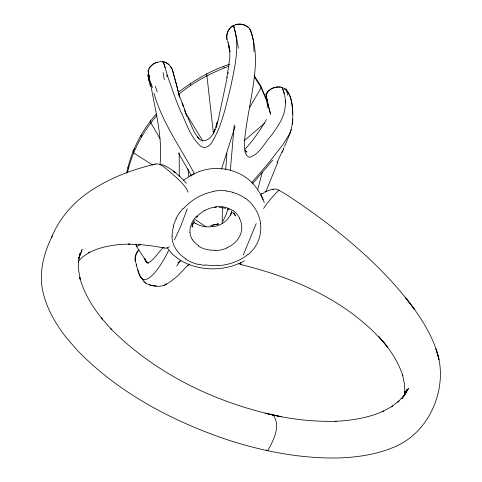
<?xml version="1.0" encoding="UTF-8"?>
<svg xmlns="http://www.w3.org/2000/svg" width="482" height="482" viewBox="0 0 482 482"><rect width="100%" height="100%" fill="white"/><g stroke="black" fill="none" stroke-linecap="round" stroke-linejoin="round"><path stroke-width="0.72" d="M222.166 223.413L222.419 207.109M179.232 176.659L179.214 152.86M253.966 51.586L253.544 42.422A126.874 54.966 -61.5 0 0 252.357 36.023L250.971 30.866L250.11 29.294A5.965 3.32 -30.5 0 0 249.007 28.643M292.526 119.084L292.176 124.645M160.06 164.073C162.922 135.81 154.535 108.613 150.185 81.054M291.929 125.38L291.514 128.772L289.845 133.381L282.874 144.678L269.022 162.464L251.622 182.75M230.33 170.435L234.24 124.85M225.745 169.429L226.902 153.119M193.981 222.654L194.18 220.425M192.511 225.281L192.131 226.847L192.957 223.425L192.282 227.13L192.077 224.54M292.58 124.477C292.791 113.656 294.321 95.34 283.802 88.146M404.091 396.24L404.856 391.378L404.85 392.902L404.494 384.021L402.518 374.713L402.813 375.864C398.126 361.036 389.131 348.046 378.768 336.611L387.516 346.968C350.98 302.365 295.562 277.945 240.699 264.516L240.379 264.034L240.723 262.256M127.495 172.604C132.189 151.487 142.714 131.851 156.879 115.535M227.54 73.644L229.763 57.942L229.775 52.592L229.01 47.212M226.727 77.855L227.606 73.276M227.95 73.722L228.203 72.445M226.956 78.578L227.245 77.168M126.73 173.068C130.959 151.282 141.636 130.736 156.174 114.083M226.823 79.223L217.412 123.802M266.076 94.08L266.576 97.533M148.179 70.456L148.36 72.764M79.03 257.623L79.982 253.484L78.421 262.274L78.476 260.304L78.524 269.607L80.211 279.277L79.771 277.584C83.868 292.96 92.369 306.697 102.232 319.024L101.304 317.939L111.535 329.525L110.649 328.549C156.566 374.888 218.195 403.952 281.687 416.791L265.16 413.213C288.308 418.991 312.246 421.889 336.117 421.304L335.062 421.328C351.661 420.557 368.368 417.888 383.63 411.062L382.34 411.736L392.716 406.061L391.378 406.796L399.012 400.976L397.825 402.151L403.958 395.559L402.006 398.59L408.567 388.215L405.446 393.854M291.08 129.586L289.863 133.797M257.677 189.571L262.335 172.273M216.316 127.802L217.057 125.169M148.221 70.282L148.203 72.035L149.547 77.548M227.992 208.736L226.269 214.267L222.913 221.292M217.496 121.838L216.195 126.236L217.659 121.337L214.858 129.73L213.231 133.237L215.093 129.284C213.436 136.677 203.494 146.022 197.512 137.021L199.18 138.786M235.126 126.362L221.485 169.218M187.299 208.712L180.593 226.558L174.442 239.916M192.595 224.925L193.27 223.015M289.64 134.394L284.561 146.365M405.26 393.716L406.712 389.824L404.476 395.686M404.928 394.565L406.712 389.824M78.813 258.286L82.133 249.513L78.741 258.521M243.332 254.845L256.195 223.642M265.703 192.059L277.897 162.012M168.537 250.441C165.187 258.798 143.124 297.34 137.9 269.812M51.478 237.783C59.425 217.569 74.728 200.807 93.002 189.324C111.975 177.135 133.387 169.272 155.258 164.109M52.502 235.517C44.26 251.972 39.012 270.727 42.404 289.176C45.88 307.281 55.279 323.579 66.552 337.936L77.976 351.029C119.138 393.167 172.64 421.364 228.052 439.988C264.148 451.628 301.979 458.912 340.027 457.9L341.081 457.87C360.277 456.96 379.659 453.905 397.192 445.687C431.733 429.691 449.248 384.19 435.957 348.841L438.963 359.494C433.722 336.177 420.021 315.951 405.404 297.478L414.767 309.799C389.721 275.306 357.662 246.585 323.922 220.822C308.872 209.899 293.839 198.753 277.716 189.48C276.132 189.01 274.469 188.866 272.872 189.36L273.541 189.251L270.462 189.757L264.009 192.366M276.999 162.621L282.482 150.806M282.199 152.378L283.681 149.137M283.085 149.528L283.982 147.606M266.407 119.596C260.358 130.026 253.369 140.063 245.26 148.992M148.926 68.661L149.462 67.763M249.507 107.793L261.136 87.7L260.509 85.404L254.207 75.692M148.974 68.589L149.775 67.323M263.588 208.525L267.203 203.229L273.089 196.216L278.108 190.944L279.217 190.233L279.584 190.535A10.327 1.356 -63.4 0 1 279.596 190.758M180.864 260.051L176.713 266.058M266.877 92.725C269.866 88.586 275.288 86.465 280.313 87.037M138.473 250.164C135.611 253.279 134.43 257.737 135.279 261.859M138.714 250.218C135.858 253.327 134.695 257.792 135.526 261.913M149.715 67.468L152.005 65.028L151.27 65.685M267.173 92.291C270.402 88.369 275.831 86.338 280.849 87.128M272.71 160.151L252.538 183.732M133.273 152.155L133.098 150.673L134.508 148.944M150.053 67.04L153.324 64.022M196.295 217.894L197.783 216.177M163.555 247.567C160.175 249.001 147.371 271.023 145.04 259.195M162.289 61.913L162.283 61.925A6.579 1.777 -82.9 0 1 162.374 61.823L162.41 61.798A5.88 1.579 -82.7 0 1 163.29 61.865L165.187 67.733M188.203 264.859L177.84 275.746L170.074 281.97M183.485 208.555C191.348 199.879 201.994 193.631 213.55 191.529M187.872 265.66L189.396 264.13M78.464 261.063L82.693 256.882L89.917 252.068L88.543 252.869C101.208 246.296 115.614 244.29 129.724 244.097L128.29 244.145L141.178 244.681L153.999 246.175L165.585 248.194L166.85 248.103L169.363 246.79M233.475 26.269L233.487 25.691A5.965 0.741 64.3 0 1 233.884 25.462M141.913 135.008L140.822 135.978L141.112 137.039M244.163 140.786L264.618 123.241M178.226 94.834C193.071 82.187 210.773 72.975 228.95 66.179M247.688 254.574C239.319 261.419 228.613 264.931 217.924 265.751M152.366 64.696L153.794 63.714M177.75 262.901L180.919 260.509M234.053 25.793L234.481 25.648M183.407 180.346L189.92 176.014L194.36 173.719L189.92 176.014M241.506 264.04L240.699 264.516M178.25 92.285C194.065 80.446 210.965 70.137 229.908 64.166M232.571 25.871C227.986 28.643 225.823 34.445 226.877 39.614M232.818 25.926C228.245 28.703 226.046 34.499 227.118 39.669M153.746 63.726L154.282 63.425M261.045 194.168L263.859 192.969M244.368 260.87C225.01 271.577 199.91 271.535 180.684 260.551M154.234 63.437L156.325 62.461M168.26 282.97L169.441 282.374M140.738 244.543L136.671 246.489L135.797 244.452M155.252 62.907L160.934 61.497M194.469 173.671C215.448 163.024 243.41 169.019 256.918 188.607M210.266 225.895L216.044 224.371M164.332 285.151L166.459 284.356C161.139 286.904 154.758 287.109 149.402 284.543M166.031 283.85L167.67 283.265M156.861 62.268L157.397 62.094M235.083 24.721L237.475 24.293M235.59 24.696L236.385 24.492M213.966 224.72L212.405 225.136M215.882 224.455L218.641 223.979M215.309 224.522L214.671 224.636L218.015 224.058L217.406 224.142M236.68 24.323L239.699 24.154M214.291 207.495L216.641 207.242M217.78 224.07L218.334 224.016M237.777 24.172L240.253 24.172M156.536 285.736C151.511 286.26 146.215 284.452 142.859 280.596M161.169 61.503L161.47 61.491M218.985 207.2L225.751 208.326M240.012 24.118L240.813 24.214M240.566 24.16L241.91 24.359M241.121 24.227L242.452 24.468M242.211 24.413L242.988 24.594M242.741 24.54L243.512 24.745M163.958 61.798L166.362 62.732L168.965 64.522L172.231 69.209L176.924 86.266L179.449 97.4M160.651 164.115C170.917 167.537 179.19 175.388 186.377 183.202M243.271 24.69L244.031 24.913M164.464 61.937L168.965 64.54M243.784 24.859L246.615 26.058M162.988 247.459L164.29 247.959M244.284 25.046L245.633 25.57M244.778 25.251L248.899 27.781M227.45 208.953L229.39 209.911M284.025 88.266L286.965 90.706M238.265 263.419L239.5 264.166M152.643 165.007L133.725 152.975L133.098 150.673M145.112 282.699L145.787 283.139M246.838 26.281L248.652 27.727M185.829 258.798C178.015 254.135 172.219 245.754 171.972 236.499M194.921 219.358L205.977 226.781M179.888 260.063L172.532 254.273L167.188 247.748M245.651 198.488C253.671 204.344 259.298 213.478 260.551 223.365M173.195 170.996L175.502 172.809L174.086 171.688M143.021 279.632L141.226 277.62L139.563 274.595A126.874 54.966 -61.5 0 1 137.527 269.221L136.737 266.528M245.585 150.866L246.892 152.107L245.742 150.962L246.26 151.812L245.278 150.065M232.854 212.357L235.584 215.912L234.071 213.092L234.704 214.821L234.228 213.496M144.01 280.904L144.425 281.301M136.038 244.187L136.671 246.489L145.016 259.515L148.39 263.521M387.076 346.444L387.516 346.968M286.904 90.658C291.929 97.256 292.309 106.365 292.658 114.324M146.709 262.395L147.034 262.792M197.734 137.262L194.035 131.61L187.799 117.644M257.575 189.462L260.093 193.451M254.122 76.379L261.136 87.7L267.299 101.702L270.685 114.541M170.351 66.094L172.255 69.294L179.551 96.183L185.624 111.89M185.239 112.113L202.82 141.039M194.379 173.659C180.334 147.275 162.066 122.235 153.951 93.183M191.583 175.966L178.454 153.011M266.582 449.941L267.42 450.64A4.452 1.362 -77.8 0 0 267.98 450.315C273.523 440 281.06 425.992 273.24 415.098A4.452 1.362 -77.8 0 0 272.679 415.424M159.958 138.515L150.92 122.928L150.294 120.633M146.142 261.491L145.028 258.87M263.214 199.62L260.66 194.379L264.299 202.579M260.509 85.404L267.299 101.702M183.208 105.739L182.082 102.967L183.618 106.763M184.305 109.854L186.118 114.433M188.203 192.191C184.166 183.244 175.828 177.31 168.784 170.827C165.025 168.128 161.398 163.916 156.415 163.85A10.327 6.875 83 0 0 154.126 164.693M186.365 115.071L187.106 116.993M152.396 87.634L151.089 83.217M229.739 49.248L227.558 40.584M228.48 45.694L230.227 51.773M266.492 97.237L268.54 106.606M266.63 97.738L267.643 101.642M223.744 66.486L224.076 67.691M206.32 73.662L206.947 75.963L213.43 133.526M190.294 83.862L190.631 85.091M127.959 167.188L128.248 168.248M144.684 258.304L145.016 259.515M136.599 266.028L136.273 264.823M234.27 28.083C240.072 47.495 234.403 67.938 230.697 87.17C225.763 106.215 222.003 126.32 211.351 143.166C209.194 146.389 204.699 149.046 201.06 146.48C190.511 137.521 186.474 123.217 180.557 111.161C176.551 101.829 173.098 92.285 169.917 82.651C167.158 75.879 165.7 68.613 163.211 61.786A5.79 1.53 -81.9 0 0 162.41 61.786M136.707 265.588L136.46 264.648M233.963 27.799L233.571 26.221M266.425 96.996L266.022 94.189A5.941 2.735 28.2 0 1 267.239 93.074M228.576 44.332L229.137 46.465M266.962 100.473L270.263 113.011M228.058 42.398L228.179 42.862M148.396 72.86L149.432 77.192M148.733 79L149.667 82.826L147.896 75.072M229.414 47.585L229.673 48.736M284.031 93.484L282.325 87.658A5.88 2 -72.7 0 0 281.265 87.495M136.165 264.365L135.96 262.835M150.354 86.543L147.823 74.674M166.778 74.873L167.079 76.692M285.242 100.539L285.458 102.341M238.403 48.212L236.746 38.783A126.874 19.25 87.5 0 0 235.174 32.3L233.728 25.648M188.016 168.923L188.601 176.213M149.209 77.97A93.195 21.967 -83.6 0 1 149.926 81.868M148.173 70.45A5.862 2.982 17.7 0 1 149.173 69.288M163.067 72.511A102.039 31.601 -79.4 0 1 164.266 79.807M285.965 88.712A102.039 30.782 -76.1 0 1 287.682 95.237M266.847 102.088A119.813 66.046 -38.4 0 1 267.552 107.504M230.709 215.321A9.242 7.857 -5.3 0 1 232.065 212.128M143.57 280A42.03 16.171 -72.6 0 1 143.04 279.59M147.402 263.112A18.87 8.067 -72.1 0 1 147.052 262.744M249.447 28.89A5.85 3.296 -30.9 0 1 249.736 29.113C254.797 40.94 256.062 54.605 255.231 67.414C253.508 91.809 246.983 115.553 244.621 139.864C244.778 145.275 243.018 154.595 249.339 157.373C259.569 154.517 264.666 142.545 271.529 135.261C277.439 126.899 283.934 118.096 285.085 107.6C285.995 100.889 284.983 93.749 282.253 87.579A5.79 1.994 -73.5 0 0 281.295 87.471M266.022 94.056A6.115 2.778 27.3 0 1 267.287 93.116M233.806 25.793A5.85 0.759 64.7 0 1 234.276 25.57M162.259 62.124A6.712 1.777 -81.8 0 1 162.332 62.039M157.186 91.954A115.216 16.864 64.2 0 1 155.385 86.296M239.548 218.485A26.01 22.305 -1.2 0 1 226.944 247.694M227.106 247.935A26.046 21.075 -8.3 0 1 215.629 250.598M215.629 250.206A26.022 19.648 -9.1 0 1 198.192 245.953M198.596 245.579A26.046 19.69 -10.3 0 1 192.571 239.873M192.481 239.909A26.462 20.612 -17.9 0 1 189.932 232.348M189.986 232.342A25.811 19.973 -24.7 0 1 196.62 216.038M197.096 216.346A26.462 20.883 -24.5 0 1 204.952 210.381M204.964 210.405A26.046 21.762 -22.6 0 1 215.665 207.001M215.665 206.712A26.022 22.75 -23.7 0 1 233.005 210.821M233.234 210.574A26.046 22.781 -22.1 0 1 239.693 218.424M231.643 210.977A21.696 18.4 -5.9 0 1 212.411 226.787M195.517 223.618A21.708 18.515 -20.5 0 1 193.445 221.804M212.387 226.582A21.557 16.762 -11.7 0 1 195.782 223.341M260.449 223.371A43.94 38.319 10.9 0 1 247.941 254.809M232.601 192.432A44.079 39.982 -30.1 0 1 245.579 198.572M226.438 191.089A43.26 39.584 -34.5 0 1 232.661 192.27M213.526 191.282A44.073 40.253 -33.9 0 1 226.486 190.86M175.96 218.671A44.163 32.68 -31.4 0 1 183.124 208.345M173.339 225.907A43.115 30.854 -33.3 0 1 176.285 218.732M172.176 236.445A44.157 31.872 -32.4 0 1 173.719 225.901M198.313 264.51A44.079 30.746 -6.7 0 1 185.504 259.045M204.784 265.377A43.26 29.239 -4.9 0 1 198.542 264.148M217.9 265.269A44.073 29.98 -5.1 0 1 204.983 264.877M260.943 193.818A17.37 4.597 -48.1 0 1 261.413 193.559"/></g></svg>
